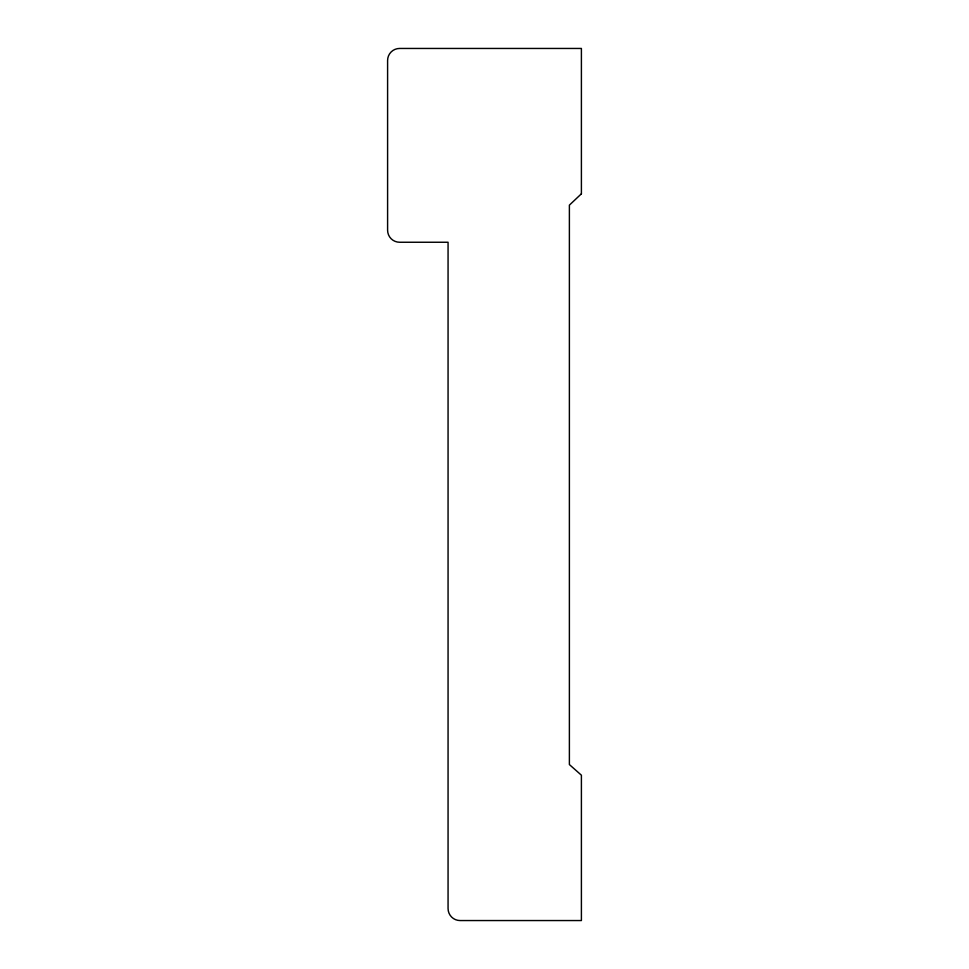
<?xml version="1.0" encoding="UTF-8"?>
<svg xmlns="http://www.w3.org/2000/svg" width="969" height="969" viewBox="0 0 969 969"><rect width="100%" height="100%" fill="white"/><g stroke="black" fill="none" stroke-linecap="round" stroke-linejoin="round"><path stroke-width="1.45" d="M581.4 193.8L569.384 205.137L569.384 764.553L581.4 775.2L581.4 920.55L460.081 920.55A12.016 12.016 0 0 1 448.066 908.534L448.066 242.25L399.616 242.25A12.016 12.016 0 0 1 387.6 230.234L387.6 60.466A12.016 12.016 0 0 1 399.616 48.45L581.4 48.45L581.4 193.8"/></g></svg>
